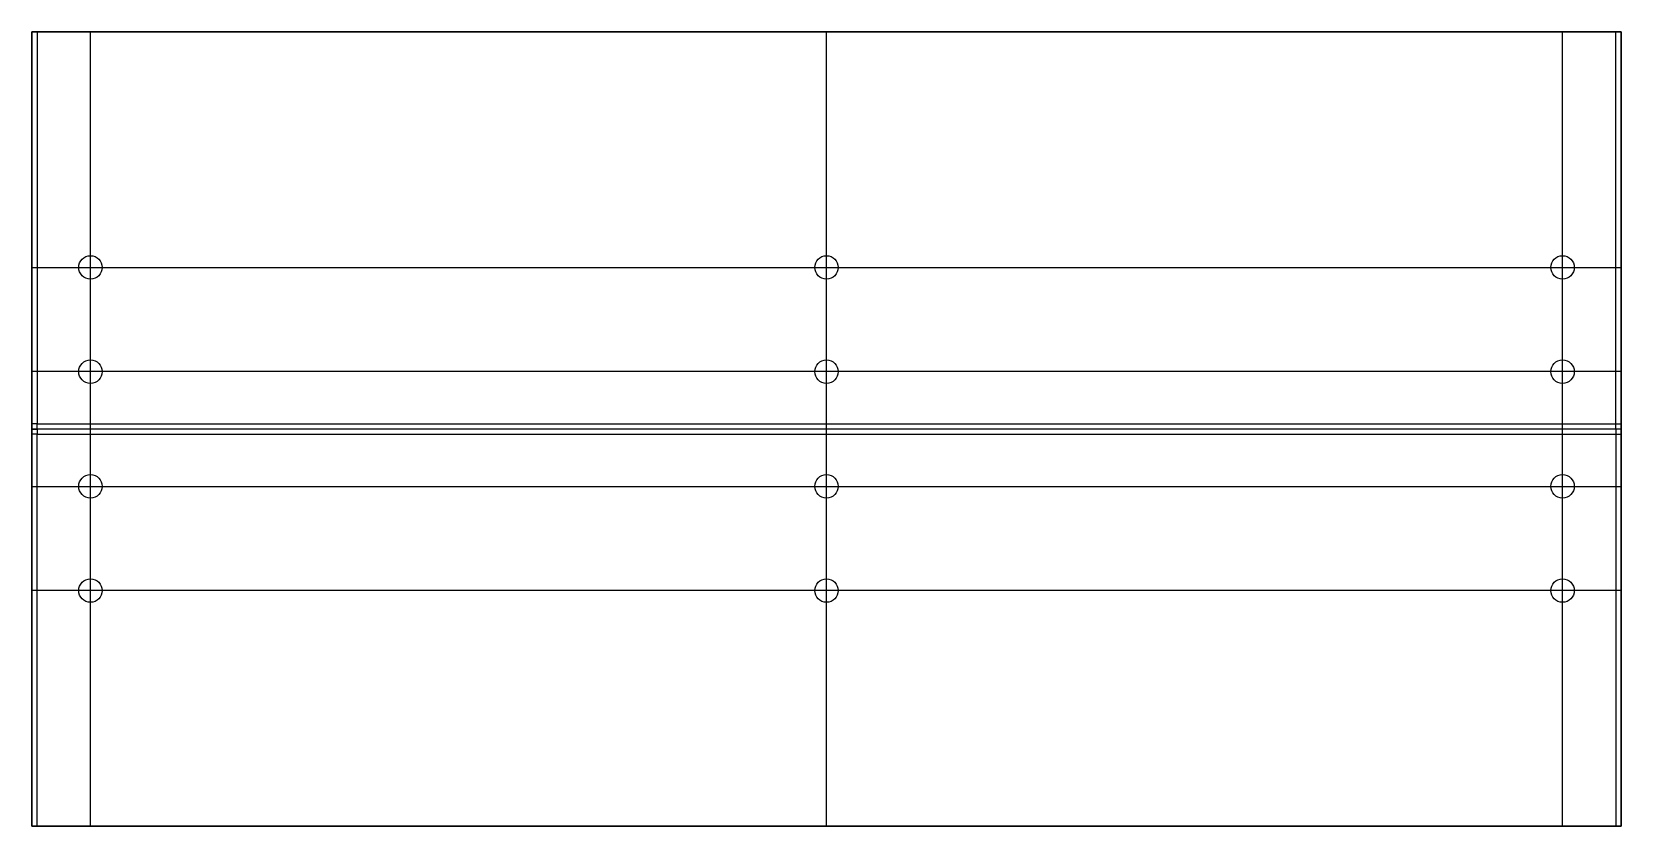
# Model space of a CAD drawing. Header units: millimetres. Extents: x -610 to 0, y -305 to 0.
import ezdxf

# ---------------------------------------------------------------- set-up
doc = ezdxf.new("R2010")
doc.units = ezdxf.units.MM
doc.layers.get('0').update_dxf_attribs({"linetype": 'CONTINUOUS'})

msp = doc.modelspace()

# ---------------------------------------------------------------- linework, layer by layer
for p, q in [((-2, 0), (-607.6, 0)), ((-607.6, 0), (-607.6, -150.4)), ((-304.8, -304.8), (-304.8, 0)), ((-2, -150.4), (-2, 0)), ((-607.6, -150.4), (-609.6, -150.4)), ((-609.6, -150.4), (-609.6, -152.4)), ((-2, -152.4), (-2, -150.4)), ((0, -152.4), (-2, -152.4))]:
    msp.add_line(p, q)
for points in [[(0, -304.8), (0, 0), (-609.6, 0), (-609.6, -304.8)], [(-609.6, -304.8), (-587.1, -304.8), (-587.1, 0), (-609.6, 0)], [(0, -304.8), (-609.6, -304.8), (-609.6, 0), (0, 0)], [(0, -304.8), (-22.5, -304.8), (-22.5, 0), (0, 0)], [(0, -214.4), (-609.6, -214.4), (-609.6, -90.4), (0, -90.4)], [(0, -130.4), (-609.6, -130.4), (-609.6, -174.4), (0, -174.4)], [(-2, -304.8), (-607.6, -304.8), (-607.6, -154.4), (-609.6, -154.4), (-609.6, -152.4), (-607.6, -152.4), (-607.6, -150.4), (-2, -150.4), (0, -150.4), (0, -152.4), (-2, -152.4), (-2, -154.4)], [(0, -152.4), (-609.6, -152.4), (-607.6, -152.4), (-607.6, -154.4), (-2, -154.4), (0, -154.4)]]:
    msp.add_lwpolyline(points, close=True)
for centre in [(-587.1, -90.4), (-304.8, -90.4), (-22.5, -90.4), (-587.1, -130.4), (-304.8, -130.4), (-22.5, -130.4), (-587.1, -174.4), (-304.8, -174.4), (-22.5, -174.4), (-587.1, -214.4), (-304.8, -214.4), (-22.5, -214.4)]:
    msp.add_circle(centre, 4.5)

doc.saveas('drawing.dxf')
